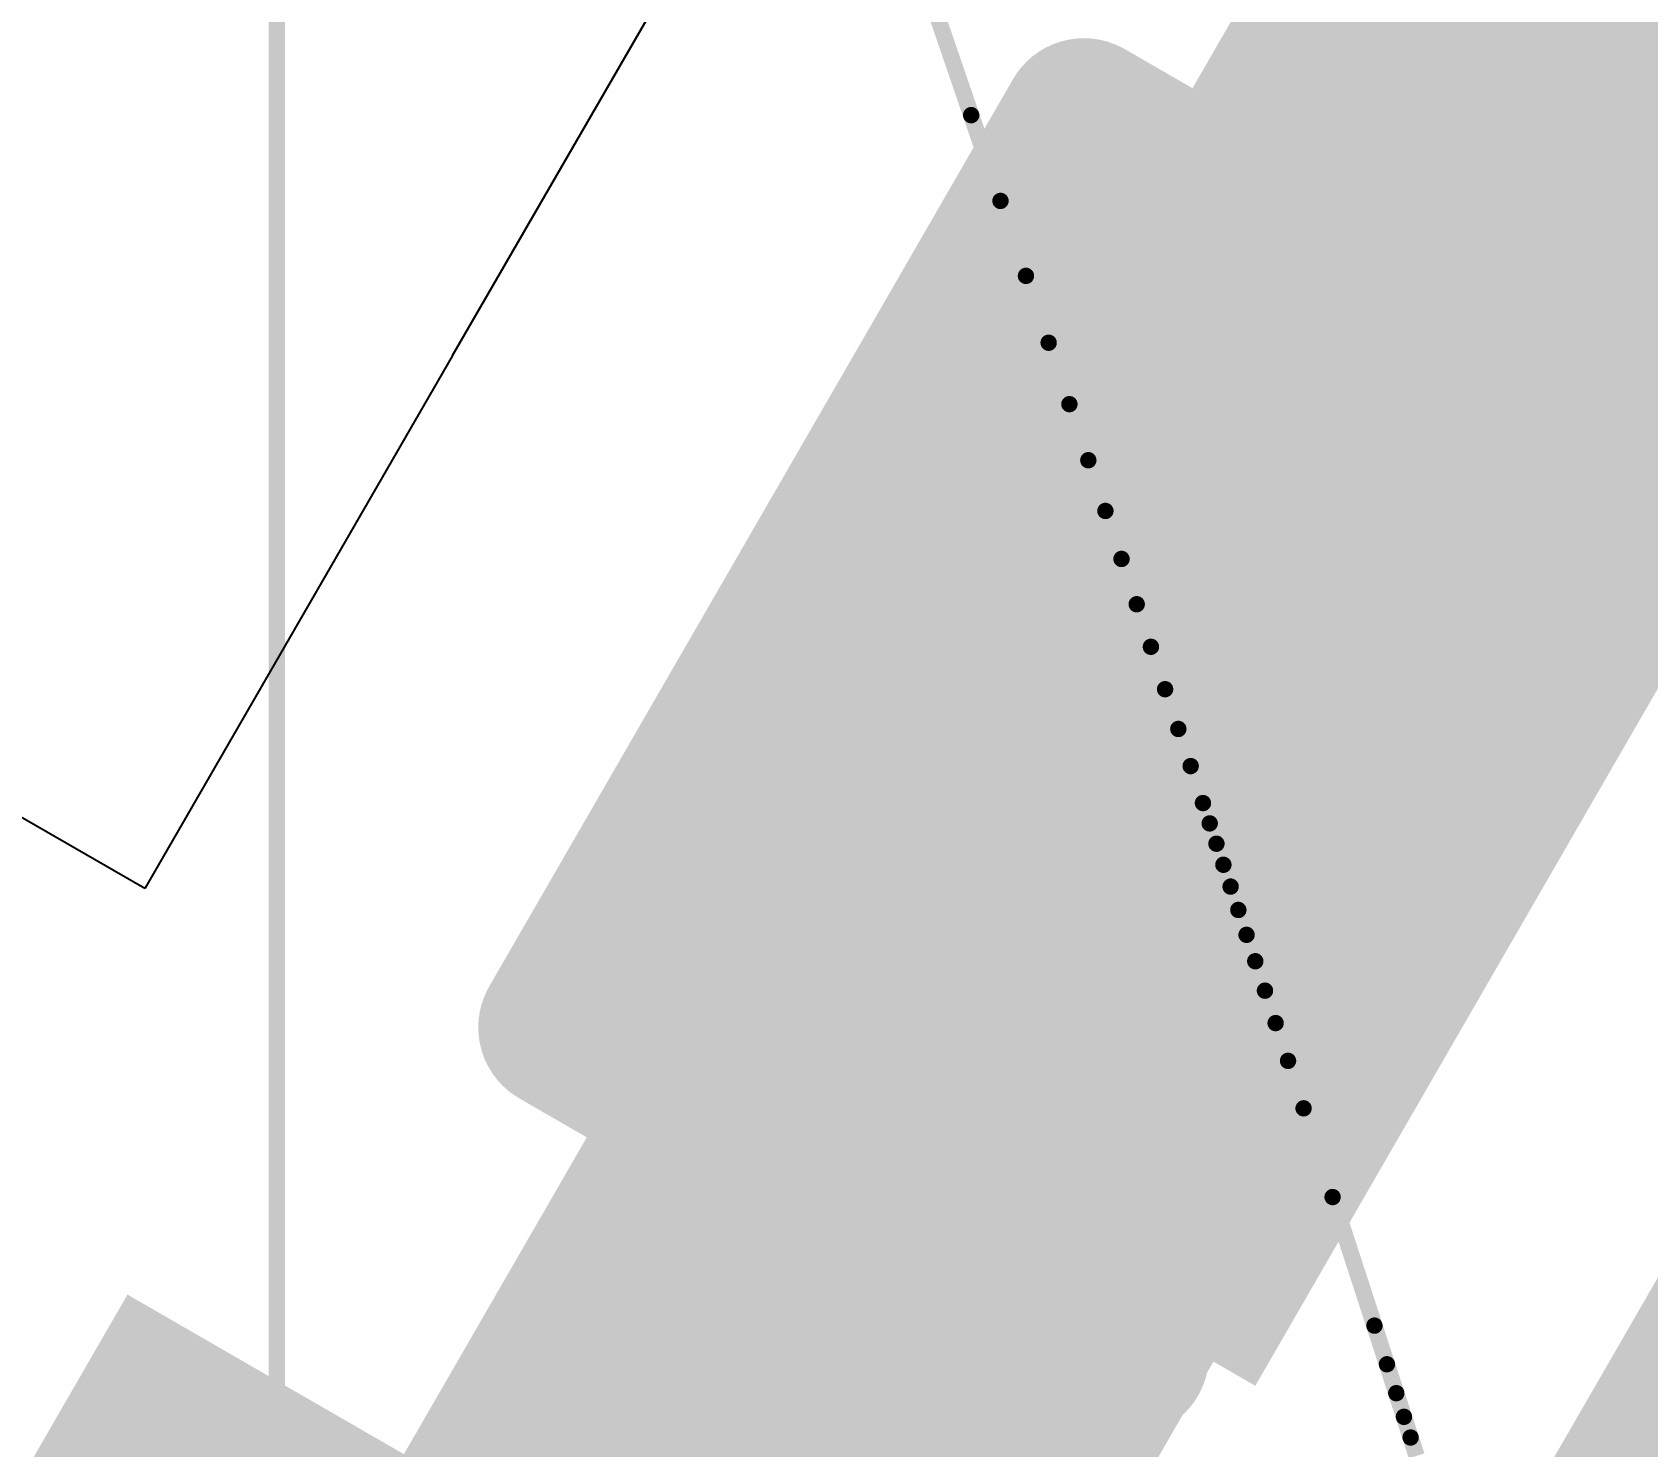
# Model space of a CAD drawing. Header units: inches. Extents: x -7 to 348, y -14 to 159.
# Drawn here: x 44.641 to 45.894, y 37.069 to 38.166 of the extents above; entities that cross this region are included whole.
import ezdxf

# ---------------------------------------------------------------- set-up
doc = ezdxf.new("R2010")
doc.units = ezdxf.units.IN
for name, color, linetype in [('Dimension', 6, 'Continuous'), ('Fabrication', 76, 'Continuous'), ('Top Layer', 1, 'Continuous'), ('Top Overlay', 2, 'Continuous'), ('Top Paste', 8, 'Continuous'), ('Top Solder', 216, 'Continuous')]:
    doc.layers.add(name, color=color, linetype=linetype)
doc.styles.add('Arial', font='', dxfattribs={"height": 0.2})
doc.styles.get('Arial').set_extended_font_data('Arial')

msp = doc.modelspace()

# ---------------------------------------------------------------- hatches: boundary and pattern name
at = {"layer": 'Top Layer'}
msp.add_hatch(color=1, dxfattribs=at).paths.add_polyline_path([(45.88498896730512, 37.74761354570155), (45.56748896730512, 37.19768741429844), (45.17154215269488, 37.42628741429844), (45.48904215269488, 37.97621354570155)])
at = {"layer": 'Top Paste'}
msp.add_hatch(color=8, dxfattribs=at).paths.add_polyline_path([(45.88498896730512, 37.74761354570155), (45.56748896730512, 37.19768741429844), (45.17154215269488, 37.42628741429844), (45.48904215269488, 37.97621354570155)])
at = {"layer": 'Top Solder'}
for points in [[(45.96695032760914, 37.76957502600558), (45.58945044760914, 37.11572605399441), (45.08958079239085, 37.40432593399441), (45.46708067239086, 38.05817490600558)], [(45.1316861645702, 35.90271795901646), (44.26288866542978, 36.40431842901646), (44.71448923542979, 37.18651356098353), (45.58328673457021, 36.68491309098353)]]:
    msp.add_hatch(color=216, dxfattribs=at).paths.add_polyline_path(points)

# ---------------------------------------------------------------- linework, layer by layer
at = {"layer": 'Dimension', "const_width": 0.254}
for points in [[(58.31000022, 19.46699942, 1), (13.30999878, 19.46699942, 1)], [(54.56033537999999, 19.46692576, 1), (17.06033418, 19.46692576, 1)]]:
    msp.add_lwpolyline(points, format="xyb", close=True, dxfattribs=at)
msp.add_lwpolyline([(22.33316336, -3.87619494), (47.83317586, 40.2910929)], dxfattribs=at)
at = {"layer": 'Fabrication', "const_width": 0.0127}
for points in [[(44.83044628, 30.25690164), (44.83044628, 39.6156434)], [(44.83044628, 30.25690164), (44.83044628, 39.6156434)], [(45.3419464, 38.18050022), (45.3690355, 38.1014351)], [(45.3419464, 38.18050022), (45.3690355, 38.1014351)], [(45.3690355, 38.1014351), (45.39174056, 38.0349125)], [(45.3690355, 38.1014351), (45.39174056, 38.0349125)], [(45.39174056, 38.0349125), (45.41152208, 37.97676428)], [(45.39174056, 38.0349125), (45.41152208, 37.97676428)], [(45.41152208, 37.97676428), (45.42911411999999, 37.92488986)], [(45.41152208, 37.97676428), (45.42911411999999, 37.92488986)], [(45.42911411999999, 37.92488986), (45.44523041999999, 37.87723691999999)], [(45.42911411999999, 37.92488986), (45.44523041999999, 37.87723691999999)], [(45.44523041999999, 37.87723691999999), (45.45989891999999, 37.83375466)], [(45.44523041999999, 37.87723691999999), (45.45989891999999, 37.83375466)], [(45.45989891999999, 37.83375466), (45.47314502, 37.79440244)], [(45.45989891999999, 37.83375466), (45.47314502, 37.79440244)], [(45.47314502, 37.79440244), (45.4856469, 37.75717366)], [(45.47314502, 37.79440244), (45.4856469, 37.75717366)], [(45.4856469, 37.75717366), (45.49741725999999, 37.72205054)], [(45.4856469, 37.75717366), (45.49741725999999, 37.72205054)], [(45.49741725999999, 37.72205054), (45.50846626, 37.6890153)], [(45.49741725999999, 37.72205054), (45.50846626, 37.6890153)], [(45.50846626, 37.6890153), (45.51944922, 37.65611468)], [(45.50846626, 37.6890153), (45.51944922, 37.65611468)], [(45.51944922, 37.65611468), (45.52972352, 37.62527653999999)], [(45.51944922, 37.65611468), (45.52972352, 37.62527653999999)], [(45.52972352, 37.62527653999999), (45.53929932, 37.59647801999999)], [(45.52972352, 37.62527653999999), (45.53929932, 37.59647801999999)], [(45.53929932, 37.59647801999999), (45.54882178, 37.56779126)], [(45.53929932, 37.59647801999999), (45.54882178, 37.56779126)], [(45.54882178, 37.56779126), (45.55405926, 37.55201024)], [(45.54882178, 37.56779126), (45.55405926, 37.55201024)], [(45.55405926, 37.55201024), (45.55927895999999, 37.53626478)], [(45.55405926, 37.55201024), (45.55927895999999, 37.53626478)], [(45.55927895999999, 37.53626478), (45.56468915999999, 37.51992496)], [(45.55927895999999, 37.53626478), (45.56468915999999, 37.51992496)], [(45.56468915999999, 37.51992496), (45.57028986, 37.50300094)], [(45.56468915999999, 37.51992496), (45.57028986, 37.50300094)], [(45.57028986, 37.50300094), (45.57627917999999, 37.48487804)], [(45.57028986, 37.50300094), (45.57627917999999, 37.48487804)], [(45.57627917999999, 37.48487804), (45.58265204, 37.4655715)], [(45.57627917999999, 37.48487804), (45.58265204, 37.4655715)], [(45.58265204, 37.4655715), (45.58940336, 37.44510164)], [(45.58265204, 37.4655715), (45.58940336, 37.44510164)], [(45.58940336, 37.44510164), (45.59692684, 37.42225942)], [(45.58940336, 37.44510164), (45.59692684, 37.42225942)], [(45.59692684, 37.42225942), (45.60520724, 37.39708802)], [(45.59692684, 37.42225942), (45.60520724, 37.39708802)], [(45.60520724, 37.39708802), (45.61481606, 37.36782722)], [(45.60520724, 37.39708802), (45.61481606, 37.36782722)], [(45.61481606, 37.36782722), (45.62689122, 37.33099214)], [(45.61481606, 37.36782722), (45.62689122, 37.33099214)], [(45.62689122, 37.33099214), (45.64939054, 37.26216067999999)], [(45.62689122, 37.33099214), (45.64939054, 37.26216067999999)], [(45.64939054, 37.26216067999999), (45.68184412, 37.16241742)], [(45.64939054, 37.26216067999999), (45.68184412, 37.16241742)], [(45.68184412, 37.16241742), (45.69156216, 37.1324378)], [(45.68184412, 37.16241742), (45.69156216, 37.1324378)], [(45.69156216, 37.1324378), (45.69882147999999, 37.11001722)], [(45.69156216, 37.1324378), (45.69882147999999, 37.11001722)], [(45.69882147999999, 37.11001722), (45.70476, 37.09165556)], [(45.69882147999999, 37.11001722), (45.70476, 37.09165556)], [(45.70476, 37.09165556), (45.70993398, 37.07563578)], [(45.70476, 37.09165556), (45.70993398, 37.07563578)], [(45.70993398, 37.07563578), (45.71453899999999, 37.06136606)], [(45.70993398, 37.07563578), (45.71453899999999, 37.06136606)]]:
    msp.add_lwpolyline(points, dxfattribs=at)
at = {"layer": 'Fabrication', "const_width": 0.00635}
for points in [[(45.3658605, 38.1014351, 1), (45.37221049999999, 38.1014351, 1)], [(45.3658605, 38.1014351, 1), (45.37221049999999, 38.1014351, 1)], [(45.3658605, 38.1014351, 1), (45.37221049999999, 38.1014351, 1)], [(45.3658605, 38.1014351, 1), (45.37221049999999, 38.1014351, 1)], [(45.38856556, 38.0349125, 1), (45.39491556, 38.0349125, 1)], [(45.38856556, 38.0349125, 1), (45.39491556, 38.0349125, 1)], [(45.38856556, 38.0349125, 1), (45.39491556, 38.0349125, 1)], [(45.38856556, 38.0349125, 1), (45.39491556, 38.0349125, 1)], [(45.40834708, 37.97676428, 1), (45.41469708, 37.97676428, 1)], [(45.40834708, 37.97676428, 1), (45.41469708, 37.97676428, 1)], [(45.40834708, 37.97676428, 1), (45.41469708, 37.97676428, 1)], [(45.40834708, 37.97676428, 1), (45.41469708, 37.97676428, 1)], [(45.42593912, 37.92488986, 1), (45.43228912, 37.92488986, 1)], [(45.42593912, 37.92488986, 1), (45.43228912, 37.92488986, 1)], [(45.42593912, 37.92488986, 1), (45.43228912, 37.92488986, 1)], [(45.42593912, 37.92488986, 1), (45.43228912, 37.92488986, 1)], [(45.44205542, 37.87723691999999, 1), (45.44840541999999, 37.87723691999999, 1)], [(45.44205542, 37.87723691999999, 1), (45.44840541999999, 37.87723691999999, 1)], [(45.44205542, 37.87723691999999, 1), (45.44840541999999, 37.87723691999999, 1)], [(45.44205542, 37.87723691999999, 1), (45.44840541999999, 37.87723691999999, 1)], [(45.45672391999999, 37.83375466, 1), (45.46307392, 37.83375466, 1)], [(45.45672391999999, 37.83375466, 1), (45.46307392, 37.83375466, 1)], [(45.45672391999999, 37.83375466, 1), (45.46307392, 37.83375466, 1)], [(45.45672391999999, 37.83375466, 1), (45.46307392, 37.83375466, 1)], [(45.46997002, 37.79440244, 1), (45.47632002, 37.79440244, 1)], [(45.46997002, 37.79440244, 1), (45.47632002, 37.79440244, 1)], [(45.46997002, 37.79440244, 1), (45.47632002, 37.79440244, 1)], [(45.46997002, 37.79440244, 1), (45.47632002, 37.79440244, 1)], [(45.4824719, 37.75717366, 1), (45.4888219, 37.75717366, 1)], [(45.4824719, 37.75717366, 1), (45.4888219, 37.75717366, 1)], [(45.4824719, 37.75717366, 1), (45.4888219, 37.75717366, 1)], [(45.4824719, 37.75717366, 1), (45.4888219, 37.75717366, 1)], [(45.49424226, 37.72205054, 1), (45.50059226, 37.72205054, 1)], [(45.49424226, 37.72205054, 1), (45.50059226, 37.72205054, 1)], [(45.49424226, 37.72205054, 1), (45.50059226, 37.72205054, 1)], [(45.49424226, 37.72205054, 1), (45.50059226, 37.72205054, 1)], [(45.50529125999999, 37.6890153, 1), (45.51164126, 37.6890153, 1)], [(45.50529125999999, 37.6890153, 1), (45.51164126, 37.6890153, 1)], [(45.50529125999999, 37.6890153, 1), (45.51164126, 37.6890153, 1)], [(45.50529125999999, 37.6890153, 1), (45.51164126, 37.6890153, 1)], [(45.51627421999999, 37.65611468, 1), (45.52262422, 37.65611468, 1)], [(45.51627421999999, 37.65611468, 1), (45.52262422, 37.65611468, 1)], [(45.51627421999999, 37.65611468, 1), (45.52262422, 37.65611468, 1)], [(45.51627421999999, 37.65611468, 1), (45.52262422, 37.65611468, 1)], [(45.52654852, 37.62527653999999, 1), (45.53289852, 37.62527653999999, 1)], [(45.52654852, 37.62527653999999, 1), (45.53289852, 37.62527653999999, 1)], [(45.52654852, 37.62527653999999, 1), (45.53289852, 37.62527653999999, 1)], [(45.52654852, 37.62527653999999, 1), (45.53289852, 37.62527653999999, 1)], [(45.53612432, 37.59647801999999, 1), (45.54247432, 37.59647801999999, 1)], [(45.53612432, 37.59647801999999, 1), (45.54247432, 37.59647801999999, 1)], [(45.53612432, 37.59647801999999, 1), (45.54247432, 37.59647801999999, 1)], [(45.53612432, 37.59647801999999, 1), (45.54247432, 37.59647801999999, 1)], [(45.54564678, 37.56779126, 1), (45.55199678, 37.56779126, 1)], [(45.54564678, 37.56779126, 1), (45.55199678, 37.56779126, 1)], [(45.54564678, 37.56779126, 1), (45.55199678, 37.56779126, 1)], [(45.54564678, 37.56779126, 1), (45.55199678, 37.56779126, 1)], [(45.55088426, 37.55201024, 1), (45.55723426, 37.55201024, 1)], [(45.55088426, 37.55201024, 1), (45.55723426, 37.55201024, 1)], [(45.55088426, 37.55201024, 1), (45.55723426, 37.55201024, 1)], [(45.55088426, 37.55201024, 1), (45.55723426, 37.55201024, 1)], [(45.55610395999999, 37.53626478, 1), (45.56245396, 37.53626478, 1)], [(45.55610395999999, 37.53626478, 1), (45.56245396, 37.53626478, 1)], [(45.55610395999999, 37.53626478, 1), (45.56245396, 37.53626478, 1)], [(45.55610395999999, 37.53626478, 1), (45.56245396, 37.53626478, 1)], [(45.56151416, 37.51992496, 1), (45.56786415999999, 37.51992496, 1)], [(45.56151416, 37.51992496, 1), (45.56786415999999, 37.51992496, 1)], [(45.56151416, 37.51992496, 1), (45.56786415999999, 37.51992496, 1)], [(45.56151416, 37.51992496, 1), (45.56786415999999, 37.51992496, 1)], [(45.56711486, 37.50300094, 1), (45.57346486, 37.50300094, 1)], [(45.56711486, 37.50300094, 1), (45.57346486, 37.50300094, 1)], [(45.56711486, 37.50300094, 1), (45.57346486, 37.50300094, 1)], [(45.56711486, 37.50300094, 1), (45.57346486, 37.50300094, 1)], [(45.57310417999999, 37.48487804, 1), (45.57945418, 37.48487804, 1)], [(45.57310417999999, 37.48487804, 1), (45.57945418, 37.48487804, 1)], [(45.57310417999999, 37.48487804, 1), (45.57945418, 37.48487804, 1)], [(45.57310417999999, 37.48487804, 1), (45.57945418, 37.48487804, 1)], [(45.57947703999999, 37.4655715, 1), (45.58582704, 37.4655715, 1)], [(45.57947703999999, 37.4655715, 1), (45.58582704, 37.4655715, 1)], [(45.57947703999999, 37.4655715, 1), (45.58582704, 37.4655715, 1)], [(45.57947703999999, 37.4655715, 1), (45.58582704, 37.4655715, 1)], [(45.58622835999999, 37.44510164, 1), (45.59257836, 37.44510164, 1)], [(45.58622835999999, 37.44510164, 1), (45.59257836, 37.44510164, 1)], [(45.58622835999999, 37.44510164, 1), (45.59257836, 37.44510164, 1)], [(45.58622835999999, 37.44510164, 1), (45.59257836, 37.44510164, 1)], [(45.59375184, 37.42225942, 1), (45.60010183999999, 37.42225942, 1)], [(45.59375184, 37.42225942, 1), (45.60010183999999, 37.42225942, 1)], [(45.59375184, 37.42225942, 1), (45.60010183999999, 37.42225942, 1)], [(45.59375184, 37.42225942, 1), (45.60010183999999, 37.42225942, 1)], [(45.60203223999999, 37.39708802, 1), (45.60838224, 37.39708802, 1)], [(45.60203223999999, 37.39708802, 1), (45.60838224, 37.39708802, 1)], [(45.60203223999999, 37.39708802, 1), (45.60838224, 37.39708802, 1)], [(45.60203223999999, 37.39708802, 1), (45.60838224, 37.39708802, 1)], [(45.61164106, 37.36782722, 1), (45.61799105999999, 37.36782722, 1)], [(45.61164106, 37.36782722, 1), (45.61799105999999, 37.36782722, 1)], [(45.61164106, 37.36782722, 1), (45.61799105999999, 37.36782722, 1)], [(45.61164106, 37.36782722, 1), (45.61799105999999, 37.36782722, 1)], [(45.62371621999999, 37.33099214, 1), (45.63006622, 37.33099214, 1)], [(45.62371621999999, 37.33099214, 1), (45.63006622, 37.33099214, 1)], [(45.62371621999999, 37.33099214, 1), (45.63006622, 37.33099214, 1)], [(45.62371621999999, 37.33099214, 1), (45.63006622, 37.33099214, 1)], [(45.64621553999999, 37.26216067999999, 1), (45.65256554, 37.26216067999999, 1)], [(45.64621553999999, 37.26216067999999, 1), (45.65256554, 37.26216067999999, 1)], [(45.64621553999999, 37.26216067999999, 1), (45.65256554, 37.26216067999999, 1)], [(45.64621553999999, 37.26216067999999, 1), (45.65256554, 37.26216067999999, 1)], [(45.67866912, 37.16241742, 1), (45.68501912, 37.16241742, 1)], [(45.67866912, 37.16241742, 1), (45.68501912, 37.16241742, 1)], [(45.67866912, 37.16241742, 1), (45.68501912, 37.16241742, 1)], [(45.67866912, 37.16241742, 1), (45.68501912, 37.16241742, 1)], [(45.68838716, 37.1324378, 1), (45.69473716, 37.1324378, 1)], [(45.68838716, 37.1324378, 1), (45.69473716, 37.1324378, 1)], [(45.68838716, 37.1324378, 1), (45.69473716, 37.1324378, 1)], [(45.68838716, 37.1324378, 1), (45.69473716, 37.1324378, 1)], [(45.69564648, 37.11001722, 1), (45.70199648, 37.11001722, 1)], [(45.69564648, 37.11001722, 1), (45.70199648, 37.11001722, 1)], [(45.69564648, 37.11001722, 1), (45.70199648, 37.11001722, 1)], [(45.69564648, 37.11001722, 1), (45.70199648, 37.11001722, 1)], [(45.70158499999999, 37.09165556, 1), (45.707935, 37.09165556, 1)], [(45.70158499999999, 37.09165556, 1), (45.707935, 37.09165556, 1)], [(45.70158499999999, 37.09165556, 1), (45.707935, 37.09165556, 1)], [(45.70158499999999, 37.09165556, 1), (45.707935, 37.09165556, 1)], [(45.70675898, 37.07563578, 1), (45.71310897999999, 37.07563578, 1)], [(45.70675898, 37.07563578, 1), (45.71310897999999, 37.07563578, 1)], [(45.70675898, 37.07563578, 1), (45.71310897999999, 37.07563578, 1)], [(45.70675898, 37.07563578, 1), (45.71310897999999, 37.07563578, 1)]]:
    msp.add_lwpolyline(points, format="xyb", close=True, dxfattribs=at)
at = {"layer": 'Fabrication', "const_width": 0.0127}
msp.add_lwpolyline([(45.83044427999999, 36.69828829999999, -0.5898057500782047), (46.97932184, 37.33342546)], format="xyb", dxfattribs=at)
msp.add_lwpolyline([(45.83044427999999, 36.69828829999999, -0.5898057500782047), (46.97932184, 37.33342546)], format="xyb", dxfattribs=at)
msp.add_lwpolyline([(45.83044427999999, 36.69828829999999, -0.5898057500782047), (46.97932184, 37.33342546)], format="xyb", dxfattribs=at)
msp.add_lwpolyline([(45.83044427999999, 36.69828829999999, -0.5898057500782047), (46.97932184, 37.33342546)], format="xyb", dxfattribs=at)
at = {"layer": 'Top Layer'}
for p, q in [((45.19220324, 38.30562062), (44.9664836, 37.91465874)), ((44.9664074, 37.91452666), (44.7278887, 37.50140073999999)), ((44.9664582, 37.91458508), (44.9664074, 37.91452666)), ((44.9664836, 37.91465874), (44.9664582, 37.91458508)), ((44.7278887, 37.50140073999999), (44.61222218, 37.56817988))]:
    msp.add_line(p, q, dxfattribs=at)
at = {"layer": 'Top Layer', "const_width": 2.032}
msp.add_lwpolyline([(23.95966252, 38.67549034, -0.538770409587209), (58.0621648, 22.88544064)], format="xyb", dxfattribs=at)
at = {"layer": 'Top Layer', "const_width": 0.508}
for points in [[(45.52718352, 37.59093828), (46.42718172, 39.14978708)], [(44.9230877, 36.54461576), (45.5257281, 37.58841606)], [(45.5257281, 37.58841606), (45.52718352, 37.59093828)]]:
    msp.add_lwpolyline(points, dxfattribs=at)
at = {"layer": 'Top Layer', "const_width": 0.254}
for points in [[(45.3987281, 37.58841606, 1), (45.6527281, 37.58841606, 1)], [(45.3987281, 37.58841606, 1), (45.6527281, 37.58841606, 1)], [(45.40018351999999, 37.59093828, 1), (45.65418352, 37.59093828, 1)], [(45.40018351999999, 37.59093828, 1), (45.65418352, 37.59093828, 1)]]:
    msp.add_lwpolyline(points, format="xyb", close=True, dxfattribs=at)
at = {"layer": 'Top Overlay', "const_width": 0.127}
for points in [[(45.05009786, 37.39374792), (45.45649786, 38.09765558)], [(45.45649786, 38.09765558), (45.8964411, 37.84365558)], [(45.05009786, 37.39374792), (45.49004364, 37.13975046)]]:
    msp.add_lwpolyline(points, dxfattribs=at)
at = {"layer": 'Top Overlay', "const_width": 0.0635}
for points in [[(45.42474786, 38.09765558, 1), (45.48824786, 38.09765558, 1)], [(45.42474786, 38.09765558, 1), (45.48824786, 38.09765558, 1)], [(45.8646911, 37.84365558, 1), (45.9281911, 37.84365558, 1)], [(45.01834785999999, 37.39374792, 1), (45.08184786, 37.39374792, 1)], [(45.01834785999999, 37.39374792, 1), (45.08184786, 37.39374792, 1)], [(45.45829364, 37.13975046, 1), (45.52179364, 37.13975046, 1)]]:
    msp.add_lwpolyline(points, format="xyb", close=True, dxfattribs=at)

# ---------------------------------------------------------------- texts
at = {"layer": 'Top Overlay', "style": 'Arial'}
msp.add_text('C12', height=0.889, rotation=330, dxfattribs=at).set_placement((45.51463846, 38.5069715))

doc.saveas('drawing.dxf')
